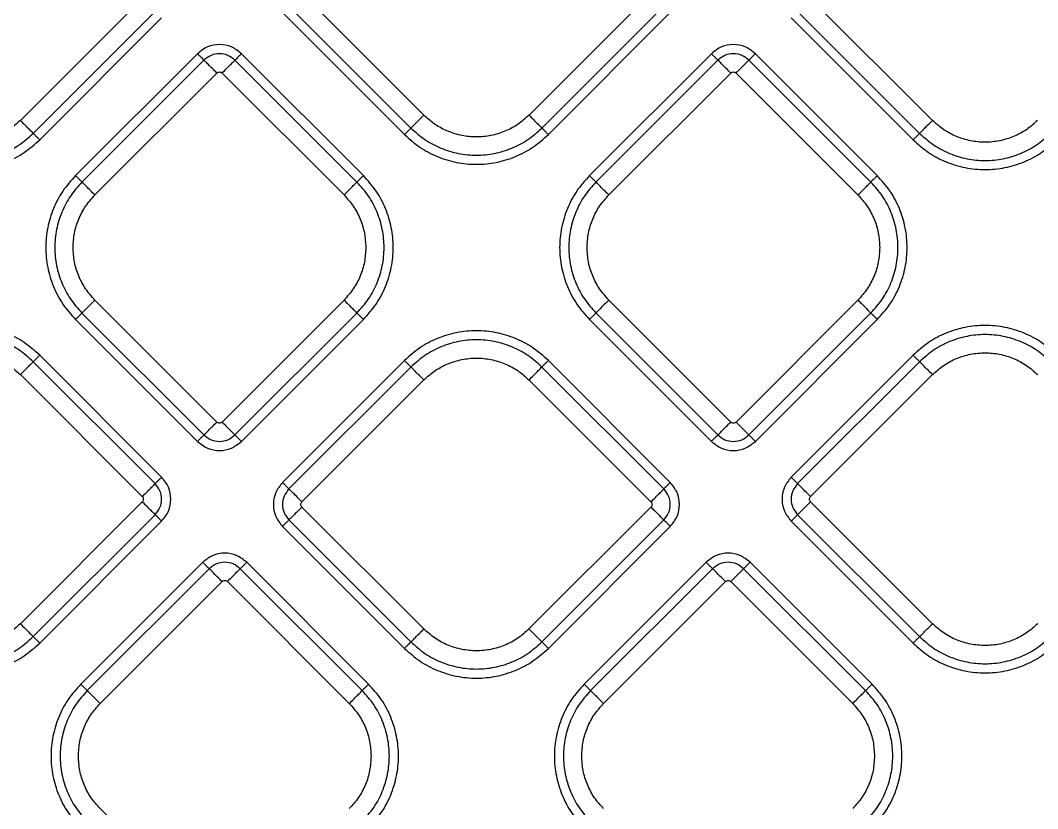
# Model space of a CAD drawing. Extents: x 400 to 501, y 484 to 634.
# Drawn here: x 445.24 to 450.73, y 559.43 to 563.69 of the extents above; entities that cross this region are included whole.
import ezdxf

# ---------------------------------------------------------------- set-up
doc = ezdxf.new("R2010")
doc.units = 0
doc.header["$MEASUREMENT"] = 0
doc.layers.add('DIM', color=3, linetype='Continuous')
doc.layers.add('GEOMETRY', color=3, linetype='Continuous', lineweight=25)

# ---------------------------------------------------------------- blocks, each defined once
blk = doc.blocks.new('2026 GRANDEE')
at = {"layer": 'GEOMETRY', "ltscale": 16}
for p, q in [((-3.007, -33.662), (-3.6658, -33.0031)), ((-1.78, -33.0031), (-2.4388, -33.662)), ((-4.528, -33.0316), (-5.1869, -33.6905)), ((-3.7355, -33.0729), (-3.0767, -33.7317)), ((-2.3691, -33.7317), (-1.7103, -33.0729)), ((-0.259, -33.6905), (-0.9178, -33.0316)), ((-5.1171, -33.7602), (-4.4583, -33.1014)), ((-5.0823, -33.7951), (-4.4234, -33.1362)), ((-3.7704, -33.1077), (-3.1115, -33.7666)), ((-2.3342, -33.7666), (-1.6754, -33.1077)), ((-1.0224, -33.1362), (-0.3636, -33.7951)), ((-0.9875, -33.1014), (-0.3287, -33.7602)), ((-4.2299, -33.3298), (-4.8887, -33.9886)), ((-3.3336, -33.9886), (-3.9924, -33.3298)), ((-1.4534, -33.3298), (-2.1122, -33.9886)), ((-0.5571, -33.9886), (-1.2159, -33.3298)), ((-4.195, -33.3646), (-4.8539, -34.0235)), ((-3.3685, -34.0235), (-4.0273, -33.3646)), ((-1.4185, -33.3646), (-2.0773, -34.0234)), ((-0.592, -34.0234), (-1.2508, -33.3646)), ((-4.7841, -34.0932), (-4.1253, -33.4344)), ((-4.097, -33.4344), (-3.4382, -34.0932)), ((-2.0076, -34.0932), (-1.3488, -33.4343)), ((-1.3205, -33.4343), (-0.6617, -34.0932)), ((-4.1253, -35.3202), (-4.7841, -34.6613)), ((-3.4382, -34.6613), (-4.097, -35.3202)), ((-1.3488, -35.3201), (-2.0076, -34.6613)), ((-0.6617, -34.6613), (-1.3205, -35.3201)), ((-4.8539, -34.7311), (-4.195, -35.3899)), ((-4.0273, -35.3899), (-3.3685, -34.7311)), ((-2.0773, -34.731), (-1.4185, -35.3899)), ((-1.2508, -35.3899), (-0.592, -34.731)), ((-4.8887, -34.7659), (-4.2299, -35.4247)), ((-3.9924, -35.4248), (-3.3336, -34.7659)), ((-2.1122, -34.7659), (-1.4534, -35.4247)), ((-1.2159, -35.4247), (-0.5571, -34.7659)), ((-4.4583, -35.6531), (-5.1171, -34.9943)), ((-4.4234, -35.6183), (-5.0822, -34.9594)), ((-3.1116, -34.9879), (-3.7704, -35.6468)), ((-1.6754, -35.6468), (-2.3343, -34.9879)), ((-0.3635, -34.9594), (-1.0224, -35.6183)), ((-0.3287, -34.9943), (-0.9875, -35.6531)), ((-5.1868, -35.064), (-4.528, -35.7229)), ((-3.0767, -35.0228), (-3.7355, -35.6816)), ((-1.7103, -35.6816), (-2.3691, -35.0228)), ((-0.9178, -35.7229), (-0.259, -35.064)), ((-3.6658, -35.7514), (-3.007, -35.0925)), ((-2.4389, -35.0925), (-1.78, -35.7514)), ((-4.528, -35.7511), (-5.1868, -36.41)), ((-0.259, -36.41), (-0.9178, -35.7511)), ((-5.1171, -36.4797), (-4.4583, -35.8209)), ((-3.007, -36.4385), (-3.6658, -35.7796)), ((-1.78, -35.7796), (-2.4389, -36.4385)), ((-0.9875, -35.8209), (-0.3287, -36.4797)), ((-5.0822, -36.5146), (-4.4234, -35.8557)), ((-3.7704, -35.8842), (-3.1116, -36.5431)), ((-3.7355, -35.8494), (-3.0767, -36.5082)), ((-2.3691, -36.5082), (-1.7103, -35.8494)), ((-2.3343, -36.5431), (-1.6754, -35.8842)), ((-1.0224, -35.8557), (-0.3635, -36.5146)), ((-4.2014, -36.0778), (-4.8602, -36.7366)), ((-3.3051, -36.7366), (-3.9639, -36.0778)), ((-1.4819, -36.0778), (-2.1407, -36.7366)), ((-0.5856, -36.7366), (-1.2444, -36.0778)), ((-4.1665, -36.1126), (-4.8253, -36.7714)), ((-3.34, -36.7714), (-3.9988, -36.1126)), ((-1.447, -36.1126), (-2.1059, -36.7715)), ((-0.6205, -36.7715), (-1.2793, -36.1126)), ((-4.7556, -36.8412), (-4.0968, -36.1823)), ((-4.0685, -36.1823), (-3.4097, -36.8412)), ((-2.0361, -36.8412), (-1.3773, -36.1824)), ((-1.349, -36.1824), (-0.6902, -36.8412)), ((-4.0968, -38.0681), (-4.7556, -37.4093))]:
    blk.add_line(p, q, dxfattribs=at)
for points, knots in [([(-3.9924, -33.3298), (-4.0098, -33.316), (-4.0445, -33.2885), (-4.1112, -33.2766), (-4.1778, -33.2885), (-4.2125, -33.316), (-4.2299, -33.3298)], [0, 0, 0, 0, 0.250039, 0.499994, 0.749965, 1, 1, 1, 1]), ([(-1.2159, -33.3298), (-1.2333, -33.316), (-1.268, -33.2885), (-1.3346, -33.2766), (-1.4013, -33.2885), (-1.436, -33.316), (-1.4534, -33.3298)], [0, 0, 0, 0, 0.2500385, 0.4999937, 0.7499651, 1, 1, 1, 1]), ([(-4.0273, -33.3646), (-4.0396, -33.3549), (-4.0641, -33.3355), (-4.1112, -33.3271), (-4.1583, -33.3355), (-4.1828, -33.3549), (-4.195, -33.3646)], [0, 0, 0, 0, 0.249985, 0.499995, 0.750018, 1, 1, 1, 1]), ([(-1.2508, -33.3646), (-1.263, -33.3549), (-1.2876, -33.3355), (-1.3347, -33.3271), (-1.3817, -33.3355), (-1.4063, -33.3549), (-1.4185, -33.3646)], [0, 0, 0, 0, 0.249985, 0.499995, 0.750018, 1, 1, 1, 1]), ([(-4.1253, -33.4344), (-4.1232, -33.4327), (-4.1191, -33.4295), (-4.1112, -33.428), (-4.1032, -33.4295), (-4.0991, -33.4327), (-4.097, -33.4344)], [0, 0, 0, 0, 0.250227, 0.500001, 0.749773, 1, 1, 1, 1]), ([(-1.3488, -33.4343), (-1.3467, -33.4327), (-1.3426, -33.4294), (-1.3347, -33.428), (-1.3267, -33.4294), (-1.3226, -33.4327), (-1.3205, -33.4343)], [0, 0, 0, 0, 0.250227, 0.500001, 0.749773, 1, 1, 1, 1]), ([(-4.097, -35.3202), (-4.0991, -35.3218), (-4.1032, -35.3251), (-4.1112, -35.3265), (-4.1191, -35.3251), (-4.1232, -35.3218), (-4.1253, -35.3202)], [0, 0, 0, 0, 0.250227, 0.500001, 0.749773, 1, 1, 1, 1]), ([(-1.3205, -35.3201), (-1.3226, -35.3218), (-1.3267, -35.325), (-1.3347, -35.3265), (-1.3426, -35.325), (-1.3467, -35.3218), (-1.3488, -35.3201)], [0, 0, 0, 0, 0.2502271, 0.500001, 0.7497726, 1, 1, 1, 1]), ([(-4.195, -35.3899), (-4.1828, -35.3996), (-4.1583, -35.419), (-4.1112, -35.4275), (-4.0641, -35.419), (-4.0396, -35.3996), (-4.0273, -35.3899)], [0, 0, 0, 0, 0.2499848, 0.4999945, 0.7500184, 1, 1, 1, 1]), ([(-1.4185, -35.3899), (-1.4063, -35.3996), (-1.3817, -35.419), (-1.3347, -35.4274), (-1.2876, -35.419), (-1.263, -35.3996), (-1.2508, -35.3899)], [0, 0, 0, 0, 0.249985, 0.499995, 0.750018, 1, 1, 1, 1]), ([(-4.2299, -35.4247), (-4.2125, -35.4385), (-4.1778, -35.466), (-4.1112, -35.4779), (-4.0445, -35.466), (-4.0098, -35.4385), (-3.9924, -35.4248)], [0, 0, 0, 0, 0.250039, 0.499994, 0.749965, 1, 1, 1, 1]), ([(-1.4534, -35.4247), (-1.436, -35.4385), (-1.4013, -35.466), (-1.3347, -35.4779), (-1.268, -35.466), (-1.2333, -35.4385), (-1.2159, -35.4247)], [0, 0, 0, 0, 0.2500385, 0.4999937, 0.7499651, 1, 1, 1, 1]), ([(-4.4583, -35.8209), (-4.4486, -35.8086), (-4.4291, -35.7841), (-4.4207, -35.737), (-4.4291, -35.6899), (-4.4486, -35.6654), (-4.4583, -35.6531)], [0, 0, 0, 0, 0.249985, 0.499995, 0.750018, 1, 1, 1, 1]), ([(-4.4234, -35.8557), (-4.4097, -35.8384), (-4.3822, -35.8037), (-4.3702, -35.737), (-4.3822, -35.6703), (-4.4097, -35.6356), (-4.4234, -35.6183)], [0, 0, 0, 0, 0.250039, 0.499994, 0.749965, 1, 1, 1, 1]), ([(-3.7704, -35.6468), (-3.7842, -35.6641), (-3.8117, -35.6988), (-3.8236, -35.7655), (-3.8117, -35.8322), (-3.7842, -35.8669), (-3.7704, -35.8842)], [0, 0, 0, 0, 0.250039, 0.499994, 0.749965, 1, 1, 1, 1]), ([(-1.6754, -35.8842), (-1.6617, -35.8669), (-1.6342, -35.8322), (-1.6223, -35.7655), (-1.6342, -35.6988), (-1.6617, -35.6641), (-1.6754, -35.6468)], [0, 0, 0, 0, 0.250039, 0.499994, 0.749965, 1, 1, 1, 1]), ([(-1.0224, -35.6183), (-1.0361, -35.6356), (-1.0636, -35.6703), (-1.0756, -35.737), (-1.0636, -35.8037), (-1.0361, -35.8384), (-1.0224, -35.8557)], [0, 0, 0, 0, 0.250039, 0.499994, 0.749965, 1, 1, 1, 1]), ([(-0.9875, -35.6531), (-0.9972, -35.6654), (-1.0167, -35.6899), (-1.0251, -35.737), (-1.0167, -35.7841), (-0.9972, -35.8086), (-0.9875, -35.8209)], [0, 0, 0, 0, 0.249985, 0.499995, 0.750018, 1, 1, 1, 1]), ([(-4.528, -35.7229), (-4.5264, -35.7249), (-4.5231, -35.7291), (-4.5216, -35.737), (-4.5231, -35.7449), (-4.5264, -35.7491), (-4.528, -35.7511)], [0, 0, 0, 0, 0.250227, 0.500001, 0.749773, 1, 1, 1, 1]), ([(-3.7355, -35.6816), (-3.7453, -35.6939), (-3.7647, -35.7184), (-3.7731, -35.7655), (-3.7647, -35.8126), (-3.7453, -35.8371), (-3.7355, -35.8494)], [0, 0, 0, 0, 0.249985, 0.499995, 0.750018, 1, 1, 1, 1]), ([(-1.7103, -35.8494), (-1.7006, -35.8371), (-1.6812, -35.8126), (-1.6727, -35.7655), (-1.6812, -35.7184), (-1.7006, -35.6939), (-1.7103, -35.6816)], [0, 0, 0, 0, 0.249985, 0.499995, 0.750018, 1, 1, 1, 1]), ([(-0.9178, -35.7511), (-0.9194, -35.7491), (-0.9227, -35.7449), (-0.9241, -35.737), (-0.9227, -35.7291), (-0.9194, -35.7249), (-0.9178, -35.7229)], [0, 0, 0, 0, 0.2502271, 0.500001, 0.7497726, 1, 1, 1, 1]), ([(-3.6658, -35.7796), (-3.6675, -35.7776), (-3.6707, -35.7734), (-3.6722, -35.7655), (-3.6707, -35.7576), (-3.6675, -35.7534), (-3.6658, -35.7514)], [0, 0, 0, 0, 0.2502271, 0.500001, 0.7497726, 1, 1, 1, 1]), ([(-1.78, -35.7514), (-1.7784, -35.7534), (-1.7751, -35.7576), (-1.7737, -35.7655), (-1.7751, -35.7734), (-1.7784, -35.7776), (-1.78, -35.7796)], [0, 0, 0, 0, 0.250227, 0.500001, 0.749773, 1, 1, 1, 1]), ([(-3.9639, -36.0778), (-3.9813, -36.064), (-4.016, -36.0365), (-4.0826, -36.0246), (-4.1493, -36.0365), (-4.184, -36.064), (-4.2014, -36.0778)], [0, 0, 0, 0, 0.250039, 0.499994, 0.749965, 1, 1, 1, 1]), ([(-1.2444, -36.0778), (-1.2618, -36.064), (-1.2965, -36.0365), (-1.3632, -36.0246), (-1.4298, -36.0365), (-1.4645, -36.064), (-1.4819, -36.0778)], [0, 0, 0, 0, 0.250039, 0.499994, 0.749965, 1, 1, 1, 1]), ([(-3.9988, -36.1126), (-4.011, -36.1029), (-4.0356, -36.0835), (-4.0827, -36.0751), (-4.1297, -36.0835), (-4.1543, -36.1029), (-4.1665, -36.1126)], [0, 0, 0, 0, 0.249985, 0.499995, 0.750018, 1, 1, 1, 1]), ([(-1.2793, -36.1126), (-1.2916, -36.1029), (-1.3161, -36.0835), (-1.3632, -36.0751), (-1.4103, -36.0835), (-1.4348, -36.1029), (-1.447, -36.1126)], [0, 0, 0, 0, 0.249985, 0.499995, 0.750018, 1, 1, 1, 1]), ([(-4.0968, -36.1823), (-4.0947, -36.1807), (-4.0906, -36.1774), (-4.0827, -36.176), (-4.0747, -36.1774), (-4.0706, -36.1807), (-4.0685, -36.1823)], [0, 0, 0, 0, 0.250227, 0.500001, 0.749773, 1, 1, 1, 1]), ([(-1.3773, -36.1824), (-1.3752, -36.1807), (-1.3711, -36.1775), (-1.3632, -36.176), (-1.3552, -36.1775), (-1.3511, -36.1807), (-1.349, -36.1824)], [0, 0, 0, 0, 0.2502271, 0.500001, 0.7497726, 1, 1, 1, 1])]:
    blk.add_open_spline(points, degree=3, knots=knots, dxfattribs=at)
for points in [[(-4.2299, -33.3298), (-4.2257, -33.3339), (-4.2175, -33.3422), (-4.2066, -33.353), (-4.1983, -33.3613), (-4.1961, -33.3635), (-4.195, -33.3646)], [(-3.9924, -33.3298), (-3.9966, -33.3339), (-4.0049, -33.3422), (-4.0157, -33.353), (-4.024, -33.3613), (-4.0262, -33.3635), (-4.0273, -33.3646)], [(-1.4534, -33.3298), (-1.4492, -33.3339), (-1.441, -33.3422), (-1.4301, -33.353), (-1.4218, -33.3613), (-1.4196, -33.3635), (-1.4185, -33.3646)], [(-1.2159, -33.3298), (-1.2201, -33.3339), (-1.2283, -33.3422), (-1.2392, -33.353), (-1.2475, -33.3613), (-1.2497, -33.3635), (-1.2508, -33.3646)], [(-4.1253, -33.4344), (-4.1336, -33.4261), (-4.1501, -33.4095), (-4.1718, -33.3879), (-4.1884, -33.3713), (-4.1928, -33.3669), (-4.195, -33.3646)], [(-4.097, -33.4344), (-4.0887, -33.4261), (-4.0722, -33.4095), (-4.0505, -33.3879), (-4.0339, -33.3713), (-4.0295, -33.3669), (-4.0273, -33.3646)], [(-1.3488, -33.4343), (-1.3571, -33.4261), (-1.3736, -33.4095), (-1.3953, -33.3878), (-1.4119, -33.3713), (-1.4163, -33.3668), (-1.4185, -33.3646)], [(-1.3205, -33.4343), (-1.3122, -33.4261), (-1.2957, -33.4095), (-1.274, -33.3878), (-1.2574, -33.3713), (-1.253, -33.3668), (-1.2508, -33.3646)], [(-3.0767, -33.7317), (-3.0745, -33.7295), (-3.07, -33.7251), (-3.0534, -33.7085), (-3.0318, -33.6868), (-3.0152, -33.6702), (-3.007, -33.662)], [(-2.4388, -33.662), (-2.4585, -33.6795), (-2.4978, -33.7146), (-2.5683, -33.7513), (-2.644, -33.7745), (-2.7229, -33.7822), (-2.8018, -33.7745), (-2.8775, -33.7513), (-2.948, -33.7146), (-2.9873, -33.6795), (-3.007, -33.662)], [(-2.4388, -33.662), (-2.4305, -33.6702), (-2.414, -33.6868), (-2.3923, -33.7085), (-2.3757, -33.7251), (-2.3713, -33.7295), (-2.3691, -33.7317)], [(-5.1869, -33.6905), (-5.2065, -33.708), (-5.2458, -33.7431), (-5.3163, -33.7798), (-5.392, -33.803), (-5.4709, -33.8107), (-5.5498, -33.803), (-5.6255, -33.7798), (-5.696, -33.7431), (-5.7353, -33.708), (-5.755, -33.6905)], [(-5.1869, -33.6905), (-5.1786, -33.6988), (-5.162, -33.7153), (-5.1404, -33.737), (-5.1238, -33.7536), (-5.1193, -33.758), (-5.1171, -33.7602)], [(-3.0767, -33.7317), (-3.0778, -33.7328), (-3.08, -33.735), (-3.0883, -33.7433), (-3.0991, -33.7541), (-3.1074, -33.7624), (-3.1115, -33.7666)], [(-3.0767, -33.7317), (-3.0522, -33.7535), (-3.0033, -33.7972), (-2.9154, -33.843), (-2.8212, -33.8718), (-2.7229, -33.8814), (-2.6246, -33.8718), (-2.5304, -33.843), (-2.4425, -33.7972), (-2.3936, -33.7535), (-2.3691, -33.7317)], [(-2.3342, -33.7666), (-2.3384, -33.7624), (-2.3467, -33.7541), (-2.3575, -33.7433), (-2.3658, -33.735), (-2.368, -33.7328), (-2.3691, -33.7317)], [(-0.3287, -33.7602), (-0.3265, -33.758), (-0.3221, -33.7536), (-0.3055, -33.737), (-0.2838, -33.7153), (-0.2673, -33.6988), (-0.259, -33.6905)], [(0.3091, -33.6905), (0.2895, -33.708), (0.2502, -33.7431), (0.1797, -33.7798), (0.104, -33.803), (0.0251, -33.8107), (-0.0538, -33.803), (-0.1295, -33.7798), (-0.2, -33.7431), (-0.2393, -33.708), (-0.259, -33.6905)], [(-5.8596, -33.7951), (-5.8327, -33.8191), (-5.7789, -33.867), (-5.6824, -33.9173), (-5.5789, -33.949), (-5.4709, -33.9596), (-5.363, -33.949), (-5.2594, -33.9173), (-5.1629, -33.867), (-5.1092, -33.8191), (-5.0823, -33.7951)], [(-5.8247, -33.7602), (-5.8002, -33.782), (-5.7513, -33.8257), (-5.6635, -33.8715), (-5.5692, -33.9003), (-5.4709, -33.9099), (-5.3726, -33.9003), (-5.2784, -33.8715), (-5.1906, -33.8257), (-5.1416, -33.782), (-5.1171, -33.7602)], [(-5.0823, -33.7951), (-5.0864, -33.7909), (-5.0947, -33.7826), (-5.1055, -33.7718), (-5.1138, -33.7635), (-5.116, -33.7613), (-5.1171, -33.7602)], [(-3.1115, -33.7666), (-3.0847, -33.7905), (-3.0309, -33.8385), (-2.9344, -33.8888), (-2.8309, -33.9205), (-2.7229, -33.9311), (-2.6149, -33.9205), (-2.5114, -33.8888), (-2.4149, -33.8385), (-2.3611, -33.7905), (-2.3342, -33.7666)], [(-0.3287, -33.7602), (-0.3298, -33.7613), (-0.332, -33.7635), (-0.3403, -33.7718), (-0.3512, -33.7826), (-0.3594, -33.7909), (-0.3636, -33.7951)], [(-0.3636, -33.7951), (-0.3367, -33.8191), (-0.2829, -33.867), (-0.1864, -33.9173), (-0.0829, -33.949), (0.0251, -33.9596), (0.133, -33.949), (0.2366, -33.9173), (0.3331, -33.867), (0.3868, -33.8191), (0.4137, -33.7951)], [(-0.3287, -33.7602), (-0.3042, -33.782), (-0.2553, -33.8257), (-0.1675, -33.8715), (-0.0732, -33.9003), (0.0251, -33.9099), (0.1234, -33.9003), (0.2176, -33.8715), (0.3054, -33.8257), (0.3544, -33.782), (0.3789, -33.7602)], [(-4.8887, -33.9886), (-4.9127, -34.0155), (-4.9607, -34.0693), (-5.011, -34.1658), (-5.0427, -34.2693), (-5.0532, -34.3773), (-5.0427, -34.4852), (-5.011, -34.5888), (-4.9607, -34.6853), (-4.9127, -34.739), (-4.8887, -34.7659)], [(-4.8887, -33.9886), (-4.8846, -33.9928), (-4.8763, -34.001), (-4.8655, -34.0119), (-4.8572, -34.0202), (-4.855, -34.0224), (-4.8539, -34.0235)], [(-3.3336, -33.9886), (-3.3377, -33.9928), (-3.346, -34.001), (-3.3568, -34.0119), (-3.3651, -34.0202), (-3.3674, -34.0224), (-3.3685, -34.0235)], [(-3.3336, -34.7659), (-3.3096, -34.739), (-3.2616, -34.6853), (-3.2114, -34.5888), (-3.1797, -34.4852), (-3.1691, -34.3773), (-3.1797, -34.2693), (-3.2114, -34.1658), (-3.2616, -34.0693), (-3.3096, -34.0155), (-3.3336, -33.9886)], [(-2.1122, -33.9886), (-2.1362, -34.0155), (-2.1842, -34.0692), (-2.2344, -34.1657), (-2.2662, -34.2693), (-2.2767, -34.3772), (-2.2662, -34.4852), (-2.2344, -34.5887), (-2.1842, -34.6852), (-2.1362, -34.739), (-2.1122, -34.7659)], [(-2.1122, -33.9886), (-2.1081, -33.9927), (-2.0998, -34.001), (-2.089, -34.0118), (-2.0807, -34.0201), (-2.0785, -34.0223), (-2.0773, -34.0234)], [(-0.5571, -33.9886), (-0.5612, -33.9927), (-0.5695, -34.001), (-0.5803, -34.0118), (-0.5886, -34.0201), (-0.5908, -34.0223), (-0.592, -34.0234)], [(-0.5571, -34.7659), (-0.5331, -34.739), (-0.4851, -34.6852), (-0.4349, -34.5887), (-0.4031, -34.4852), (-0.3926, -34.3772), (-0.4031, -34.2693), (-0.4349, -34.1657), (-0.4851, -34.0692), (-0.5331, -34.0155), (-0.5571, -33.9886)], [(-4.8539, -34.0235), (-4.8757, -34.048), (-4.9194, -34.0969), (-4.9651, -34.1847), (-4.994, -34.279), (-5.0036, -34.3773), (-4.994, -34.4755), (-4.9651, -34.5698), (-4.9194, -34.6576), (-4.8757, -34.7066), (-4.8539, -34.7311)], [(-4.7841, -34.0932), (-4.7924, -34.0849), (-4.809, -34.0684), (-4.8306, -34.0467), (-4.8472, -34.0301), (-4.8516, -34.0257), (-4.8539, -34.0235)], [(-3.4382, -34.0932), (-3.4299, -34.0849), (-3.4134, -34.0684), (-3.3917, -34.0467), (-3.3751, -34.0301), (-3.3707, -34.0257), (-3.3685, -34.0235)], [(-3.3685, -34.7311), (-3.3466, -34.7066), (-3.3029, -34.6576), (-3.2572, -34.5698), (-3.2283, -34.4755), (-3.2187, -34.3773), (-3.2283, -34.279), (-3.2572, -34.1847), (-3.3029, -34.0969), (-3.3466, -34.048), (-3.3685, -34.0235)], [(-2.0773, -34.0234), (-2.0992, -34.0479), (-2.1429, -34.0969), (-2.1886, -34.1847), (-2.2175, -34.279), (-2.2271, -34.3772), (-2.2175, -34.4755), (-2.1886, -34.5698), (-2.1429, -34.6576), (-2.0992, -34.7066), (-2.0773, -34.731)], [(-2.0076, -34.0932), (-2.0159, -34.0849), (-2.0325, -34.0683), (-2.0541, -34.0467), (-2.0707, -34.0301), (-2.0751, -34.0257), (-2.0773, -34.0234)], [(-0.6617, -34.0932), (-0.6534, -34.0849), (-0.6368, -34.0683), (-0.6152, -34.0467), (-0.5986, -34.0301), (-0.5942, -34.0257), (-0.592, -34.0234)], [(-0.592, -34.731), (-0.5701, -34.7066), (-0.5264, -34.6576), (-0.4807, -34.5698), (-0.4518, -34.4755), (-0.4422, -34.3772), (-0.4518, -34.279), (-0.4807, -34.1847), (-0.5264, -34.0969), (-0.5701, -34.0479), (-0.592, -34.0234)], [(-4.9018, -34.3773), (-4.9003, -34.351), (-4.8973, -34.2984), (-4.8733, -34.2227), (-4.8368, -34.1521), (-4.8017, -34.1129), (-4.7841, -34.0932)], [(-3.4382, -34.0932), (-3.4206, -34.1129), (-3.3855, -34.1521), (-3.349, -34.2227), (-3.325, -34.2984), (-3.322, -34.351), (-3.3205, -34.3773)], [(-2.1253, -34.3772), (-2.1238, -34.3509), (-2.1208, -34.2983), (-2.0968, -34.2226), (-2.0603, -34.1521), (-2.0252, -34.1128), (-2.0076, -34.0932)], [(-0.6617, -34.0932), (-0.6441, -34.1128), (-0.609, -34.1521), (-0.5725, -34.2226), (-0.5485, -34.2983), (-0.5455, -34.3509), (-0.544, -34.3772)], [(-4.7841, -34.6613), (-4.8017, -34.6417), (-4.8368, -34.6024), (-4.8733, -34.5319), (-4.8973, -34.4562), (-4.9003, -34.4036), (-4.9018, -34.3773)], [(-3.3205, -34.3773), (-3.322, -34.4036), (-3.325, -34.4562), (-3.349, -34.5319), (-3.3855, -34.6024), (-3.4206, -34.6417), (-3.4382, -34.6613)], [(-2.0076, -34.6613), (-2.0252, -34.6417), (-2.0603, -34.6024), (-2.0968, -34.5318), (-2.1208, -34.4561), (-2.1238, -34.4035), (-2.1253, -34.3772)], [(-0.544, -34.3772), (-0.5455, -34.4035), (-0.5485, -34.4561), (-0.5725, -34.5318), (-0.609, -34.6024), (-0.6441, -34.6417), (-0.6617, -34.6613)], [(-4.7841, -34.6613), (-4.7924, -34.6696), (-4.809, -34.6862), (-4.8306, -34.7078), (-4.8472, -34.7244), (-4.8516, -34.7288), (-4.8539, -34.7311)], [(-3.4382, -34.6613), (-3.4299, -34.6696), (-3.4134, -34.6862), (-3.3917, -34.7078), (-3.3751, -34.7244), (-3.3707, -34.7288), (-3.3685, -34.7311)], [(-2.0076, -34.6613), (-2.0159, -34.6696), (-2.0325, -34.6861), (-2.0541, -34.7078), (-2.0707, -34.7244), (-2.0751, -34.7288), (-2.0773, -34.731)], [(-0.6617, -34.6613), (-0.6534, -34.6696), (-0.6368, -34.6861), (-0.6152, -34.7078), (-0.5986, -34.7244), (-0.5942, -34.7288), (-0.592, -34.731)], [(-4.8887, -34.7659), (-4.8846, -34.7618), (-4.8763, -34.7535), (-4.8655, -34.7427), (-4.8572, -34.7344), (-4.855, -34.7322), (-4.8539, -34.7311)], [(-3.3336, -34.7659), (-3.3377, -34.7618), (-3.346, -34.7535), (-3.3568, -34.7427), (-3.3651, -34.7344), (-3.3674, -34.7322), (-3.3685, -34.7311)], [(-2.1122, -34.7659), (-2.1081, -34.7617), (-2.0998, -34.7535), (-2.089, -34.7426), (-2.0807, -34.7343), (-2.0785, -34.7321), (-2.0773, -34.731)], [(-0.5571, -34.7659), (-0.5612, -34.7617), (-0.5695, -34.7535), (-0.5803, -34.7426), (-0.5886, -34.7343), (-0.5908, -34.7321), (-0.592, -34.731)], [(-5.0822, -34.9594), (-5.1091, -34.9354), (-5.1629, -34.8875), (-5.2594, -34.8372), (-5.3629, -34.8055), (-5.4709, -34.7949), (-5.5789, -34.8055), (-5.6824, -34.8372), (-5.7789, -34.8875), (-5.8327, -34.9354), (-5.8595, -34.9594)], [(-2.3343, -34.9879), (-2.3612, -34.964), (-2.4149, -34.916), (-2.5114, -34.8657), (-2.615, -34.834), (-2.7229, -34.8234), (-2.8309, -34.834), (-2.9344, -34.8657), (-3.0309, -34.916), (-3.0847, -34.964), (-3.1116, -34.9879)], [(0.4138, -34.9594), (0.3869, -34.9354), (0.3331, -34.8875), (0.2366, -34.8372), (0.1331, -34.8055), (0.0251, -34.7949), (-0.0829, -34.8055), (-0.1864, -34.8372), (-0.2829, -34.8875), (-0.3367, -34.9354), (-0.3635, -34.9594)], [(-5.1171, -34.9943), (-5.1416, -34.9725), (-5.1905, -34.9288), (-5.2784, -34.883), (-5.3726, -34.8542), (-5.4709, -34.8446), (-5.5692, -34.8542), (-5.6634, -34.883), (-5.7513, -34.9288), (-5.8002, -34.9725), (-5.8247, -34.9943)], [(-2.3691, -35.0228), (-2.3936, -35.001), (-2.4426, -34.9573), (-2.5304, -34.9115), (-2.6246, -34.8827), (-2.7229, -34.8731), (-2.8212, -34.8827), (-2.9155, -34.9115), (-3.0033, -34.9573), (-3.0522, -35.001), (-3.0767, -35.0228)], [(0.3789, -34.9943), (0.3544, -34.9725), (0.3055, -34.9288), (0.2176, -34.883), (0.1234, -34.8542), (0.0251, -34.8446), (-0.0732, -34.8542), (-0.1674, -34.883), (-0.2553, -34.9288), (-0.3042, -34.9725), (-0.3287, -34.9943)], [(-5.755, -35.064), (-5.7353, -35.0465), (-5.696, -35.0114), (-5.6255, -34.9747), (-5.5498, -34.9515), (-5.4709, -34.9438), (-5.392, -34.9515), (-5.3163, -34.9747), (-5.2458, -35.0114), (-5.2065, -35.0465), (-5.1868, -35.064)], [(-0.259, -35.064), (-0.2393, -35.0465), (-0.2, -35.0114), (-0.1295, -34.9747), (-0.0538, -34.9515), (0.0251, -34.9438), (0.104, -34.9515), (0.1797, -34.9747), (0.2502, -35.0114), (0.2895, -35.0465), (0.3092, -35.064)], [(-5.1868, -35.064), (-5.1785, -35.0557), (-5.162, -35.0392), (-5.1403, -35.0175), (-5.1237, -35.0009), (-5.1193, -34.9965), (-5.1171, -34.9943)], [(-5.0822, -34.9594), (-5.0864, -34.9636), (-5.0947, -34.9719), (-5.1055, -34.9827), (-5.1138, -34.991), (-5.116, -34.9932), (-5.1171, -34.9943)], [(-3.1116, -34.9879), (-3.1074, -34.9921), (-3.0992, -35.0004), (-3.0883, -35.0112), (-3.08, -35.0195), (-3.0778, -35.0217), (-3.0767, -35.0228)], [(-3.007, -35.0925), (-2.9873, -35.075), (-2.948, -35.0399), (-2.8775, -35.0032), (-2.8018, -34.98), (-2.7229, -34.9723), (-2.644, -34.98), (-2.5683, -35.0032), (-2.4978, -35.0399), (-2.4585, -35.075), (-2.4389, -35.0925)], [(-2.3343, -34.9879), (-2.3384, -34.9921), (-2.3467, -35.0004), (-2.3575, -35.0112), (-2.3658, -35.0195), (-2.368, -35.0217), (-2.3691, -35.0228)], [(-0.3635, -34.9594), (-0.3594, -34.9636), (-0.3511, -34.9719), (-0.3403, -34.9827), (-0.332, -34.991), (-0.3298, -34.9932), (-0.3287, -34.9943)], [(-0.259, -35.064), (-0.2672, -35.0557), (-0.2838, -35.0392), (-0.3054, -35.0175), (-0.322, -35.0009), (-0.3265, -34.9965), (-0.3287, -34.9943)], [(-3.007, -35.0925), (-3.0153, -35.0843), (-3.0318, -35.0677), (-3.0535, -35.046), (-3.0701, -35.0294), (-3.0745, -35.025), (-3.0767, -35.0228)], [(-2.4389, -35.0925), (-2.4306, -35.0843), (-2.414, -35.0677), (-2.3924, -35.046), (-2.3758, -35.0294), (-2.3713, -35.025), (-2.3691, -35.0228)], [(-4.195, -35.3899), (-4.1928, -35.3877), (-4.1884, -35.3833), (-4.1718, -35.3667), (-4.1501, -35.345), (-4.1336, -35.3284), (-4.1253, -35.3202)], [(-4.097, -35.3202), (-4.0887, -35.3284), (-4.0722, -35.345), (-4.0505, -35.3667), (-4.0339, -35.3833), (-4.0295, -35.3877), (-4.0273, -35.3899)], [(-1.4185, -35.3899), (-1.4163, -35.3876), (-1.4119, -35.3832), (-1.3953, -35.3666), (-1.3736, -35.345), (-1.3571, -35.3284), (-1.3488, -35.3201)], [(-1.3205, -35.3201), (-1.3122, -35.3284), (-1.2957, -35.345), (-1.274, -35.3666), (-1.2574, -35.3832), (-1.253, -35.3876), (-1.2508, -35.3899)], [(-4.195, -35.3899), (-4.1961, -35.391), (-4.1983, -35.3932), (-4.2066, -35.4015), (-4.2175, -35.4123), (-4.2257, -35.4206), (-4.2299, -35.4247)], [(-3.9924, -35.4247), (-3.9966, -35.4206), (-4.0049, -35.4123), (-4.0157, -35.4015), (-4.024, -35.3932), (-4.0262, -35.391), (-4.0273, -35.3899)], [(-1.4185, -35.3899), (-1.4196, -35.391), (-1.4218, -35.3932), (-1.4301, -35.4015), (-1.441, -35.4123), (-1.4492, -35.4206), (-1.4534, -35.4247)], [(-1.2159, -35.4247), (-1.2201, -35.4206), (-1.2283, -35.4123), (-1.2392, -35.4015), (-1.2475, -35.3932), (-1.2497, -35.391), (-1.2508, -35.3899)], [(-4.528, -35.7229), (-4.5197, -35.7146), (-4.5032, -35.698), (-4.4815, -35.6764), (-4.4649, -35.6598), (-4.4605, -35.6553), (-4.4583, -35.6531)], [(-4.4234, -35.6183), (-4.4275, -35.6224), (-4.4358, -35.6307), (-4.4467, -35.6415), (-4.455, -35.6498), (-4.4572, -35.652), (-4.4583, -35.6531)], [(-3.7704, -35.6468), (-3.7663, -35.6509), (-3.758, -35.6592), (-3.7472, -35.67), (-3.7389, -35.6783), (-3.7367, -35.6805), (-3.7355, -35.6816)], [(-1.6754, -35.6468), (-1.6796, -35.6509), (-1.6879, -35.6592), (-1.6987, -35.67), (-1.707, -35.6783), (-1.7092, -35.6805), (-1.7103, -35.6816)], [(-1.0224, -35.6183), (-1.0182, -35.6224), (-1.01, -35.6307), (-0.9991, -35.6415), (-0.9908, -35.6498), (-0.9886, -35.652), (-0.9875, -35.6531)], [(-0.9178, -35.7229), (-0.9261, -35.7146), (-0.9426, -35.698), (-0.9643, -35.6764), (-0.9809, -35.6598), (-0.9853, -35.6553), (-0.9875, -35.6531)], [(-3.6658, -35.7514), (-3.6741, -35.7431), (-3.6907, -35.7265), (-3.7123, -35.7049), (-3.7289, -35.6883), (-3.7333, -35.6839), (-3.7355, -35.6816)], [(-1.78, -35.7514), (-1.7717, -35.7431), (-1.7552, -35.7265), (-1.7335, -35.7049), (-1.7169, -35.6883), (-1.7125, -35.6839), (-1.7103, -35.6816)], [(-4.528, -35.7511), (-4.5197, -35.7594), (-4.5032, -35.776), (-4.4815, -35.7976), (-4.4649, -35.8142), (-4.4605, -35.8186), (-4.4583, -35.8209)], [(-0.9178, -35.7511), (-0.9261, -35.7594), (-0.9426, -35.776), (-0.9643, -35.7976), (-0.9809, -35.8142), (-0.9853, -35.8186), (-0.9875, -35.8209)], [(-4.4234, -35.8557), (-4.4275, -35.8516), (-4.4358, -35.8433), (-4.4467, -35.8325), (-4.455, -35.8242), (-4.4572, -35.822), (-4.4583, -35.8209)], [(-3.6658, -35.7796), (-3.6741, -35.7879), (-3.6907, -35.8045), (-3.7123, -35.8261), (-3.7289, -35.8427), (-3.7333, -35.8472), (-3.7355, -35.8494)], [(-1.78, -35.7796), (-1.7717, -35.7879), (-1.7552, -35.8045), (-1.7335, -35.8261), (-1.7169, -35.8427), (-1.7125, -35.8472), (-1.7103, -35.8494)], [(-1.0224, -35.8557), (-1.0182, -35.8516), (-1.01, -35.8433), (-0.9991, -35.8325), (-0.9908, -35.8242), (-0.9886, -35.822), (-0.9875, -35.8209)], [(-3.7704, -35.8842), (-3.7663, -35.8801), (-3.758, -35.8718), (-3.7472, -35.861), (-3.7389, -35.8527), (-3.7367, -35.8505), (-3.7355, -35.8494)], [(-1.6754, -35.8842), (-1.6796, -35.8801), (-1.6879, -35.8718), (-1.6987, -35.861), (-1.707, -35.8527), (-1.7092, -35.8505), (-1.7103, -35.8494)], [(-4.2014, -36.0778), (-4.1972, -36.0819), (-4.189, -36.0902), (-4.1781, -36.101), (-4.1698, -36.1093), (-4.1676, -36.1115), (-4.1665, -36.1126)], [(-3.9639, -36.0778), (-3.9681, -36.0819), (-3.9763, -36.0902), (-3.9872, -36.101), (-3.9955, -36.1093), (-3.9977, -36.1115), (-3.9988, -36.1126)], [(-1.4819, -36.0778), (-1.4777, -36.0819), (-1.4695, -36.0902), (-1.4586, -36.101), (-1.4503, -36.1093), (-1.4481, -36.1115), (-1.447, -36.1126)], [(-1.2444, -36.0778), (-1.2486, -36.0819), (-1.2569, -36.0902), (-1.2677, -36.101), (-1.276, -36.1093), (-1.2782, -36.1115), (-1.2793, -36.1126)], [(-4.0968, -36.1823), (-4.1051, -36.1741), (-4.1216, -36.1575), (-4.1433, -36.1358), (-4.1599, -36.1193), (-4.1643, -36.1148), (-4.1665, -36.1126)], [(-4.0685, -36.1823), (-4.0602, -36.1741), (-4.0437, -36.1575), (-4.022, -36.1358), (-4.0054, -36.1193), (-4.001, -36.1148), (-3.9988, -36.1126)], [(-1.3773, -36.1824), (-1.3856, -36.1741), (-1.4021, -36.1575), (-1.4238, -36.1359), (-1.4404, -36.1193), (-1.4448, -36.1149), (-1.447, -36.1126)], [(-1.349, -36.1824), (-1.3407, -36.1741), (-1.3242, -36.1575), (-1.3025, -36.1359), (-1.2859, -36.1193), (-1.2815, -36.1149), (-1.2793, -36.1126)], [(-5.1868, -36.41), (-5.2065, -36.4275), (-5.2458, -36.4626), (-5.3163, -36.4993), (-5.392, -36.5225), (-5.4709, -36.5302), (-5.5498, -36.5225), (-5.6255, -36.4993), (-5.696, -36.4626), (-5.7353, -36.4275), (-5.755, -36.41)], [(-5.1868, -36.41), (-5.1785, -36.4182), (-5.162, -36.4348), (-5.1403, -36.4565), (-5.1237, -36.4731), (-5.1193, -36.4775), (-5.1171, -36.4797)], [(-0.3287, -36.4797), (-0.3265, -36.4775), (-0.322, -36.4731), (-0.3054, -36.4565), (-0.2838, -36.4348), (-0.2672, -36.4182), (-0.259, -36.41)], [(0.3092, -36.41), (0.2895, -36.4275), (0.2502, -36.4626), (0.1797, -36.4993), (0.104, -36.5225), (0.0251, -36.5302), (-0.0538, -36.5225), (-0.1295, -36.4993), (-0.2, -36.4626), (-0.2393, -36.4275), (-0.259, -36.41)], [(-5.8247, -36.4797), (-5.8002, -36.5015), (-5.7513, -36.5452), (-5.6634, -36.591), (-5.5692, -36.6198), (-5.4709, -36.6294), (-5.3726, -36.6198), (-5.2784, -36.591), (-5.1905, -36.5452), (-5.1416, -36.5015), (-5.1171, -36.4797)], [(-5.0822, -36.5146), (-5.0864, -36.5104), (-5.0947, -36.5021), (-5.1055, -36.4913), (-5.1138, -36.483), (-5.116, -36.4808), (-5.1171, -36.4797)], [(-3.0767, -36.5082), (-3.0745, -36.506), (-3.0701, -36.5016), (-3.0535, -36.485), (-3.0318, -36.4633), (-3.0153, -36.4468), (-3.007, -36.4385)], [(-2.4389, -36.4385), (-2.4585, -36.456), (-2.4978, -36.4911), (-2.5683, -36.5278), (-2.644, -36.551), (-2.7229, -36.5587), (-2.8018, -36.551), (-2.8775, -36.5278), (-2.948, -36.4911), (-2.9873, -36.456), (-3.007, -36.4385)], [(-2.4389, -36.4385), (-2.4306, -36.4468), (-2.414, -36.4633), (-2.3924, -36.485), (-2.3758, -36.5016), (-2.3713, -36.506), (-2.3691, -36.5082)], [(-0.3287, -36.4797), (-0.3298, -36.4808), (-0.332, -36.483), (-0.3403, -36.4913), (-0.3511, -36.5021), (-0.3594, -36.5104), (-0.3635, -36.5146)], [(-0.3287, -36.4797), (-0.3042, -36.5015), (-0.2553, -36.5452), (-0.1674, -36.591), (-0.0732, -36.6198), (0.0251, -36.6294), (0.1234, -36.6198), (0.2176, -36.591), (0.3055, -36.5452), (0.3544, -36.5015), (0.3789, -36.4797)], [(-5.8595, -36.5146), (-5.8327, -36.5385), (-5.7789, -36.5865), (-5.6824, -36.6368), (-5.5789, -36.6685), (-5.4709, -36.6791), (-5.3629, -36.6685), (-5.2594, -36.6368), (-5.1629, -36.5865), (-5.1091, -36.5385), (-5.0822, -36.5146)], [(-3.0767, -36.5082), (-3.0778, -36.5093), (-3.08, -36.5115), (-3.0883, -36.5198), (-3.0992, -36.5306), (-3.1074, -36.5389), (-3.1116, -36.5431)], [(-3.1116, -36.5431), (-3.0847, -36.5671), (-3.0309, -36.615), (-2.9344, -36.6653), (-2.8309, -36.697), (-2.7229, -36.7076), (-2.615, -36.697), (-2.5114, -36.6653), (-2.4149, -36.615), (-2.3612, -36.5671), (-2.3343, -36.5431)], [(-3.0767, -36.5082), (-3.0522, -36.53), (-3.0033, -36.5737), (-2.9155, -36.6195), (-2.8212, -36.6483), (-2.7229, -36.6579), (-2.6246, -36.6483), (-2.5304, -36.6195), (-2.4426, -36.5737), (-2.3936, -36.53), (-2.3691, -36.5082)], [(-2.3343, -36.5431), (-2.3384, -36.5389), (-2.3467, -36.5306), (-2.3575, -36.5198), (-2.3658, -36.5115), (-2.368, -36.5093), (-2.3691, -36.5082)], [(-0.3635, -36.5146), (-0.3367, -36.5385), (-0.2829, -36.5865), (-0.1864, -36.6368), (-0.0829, -36.6685), (0.0251, -36.6791), (0.1331, -36.6685), (0.2366, -36.6368), (0.3331, -36.5865), (0.3869, -36.5385), (0.4138, -36.5146)], [(-4.8602, -36.7366), (-4.8842, -36.7635), (-4.9322, -36.8172), (-4.9824, -36.9137), (-5.0142, -37.0173), (-5.0247, -37.1252), (-5.0142, -37.2332), (-4.9824, -37.3367), (-4.9322, -37.4332), (-4.8842, -37.487), (-4.8602, -37.5139)], [(-4.8602, -36.7366), (-4.8561, -36.7407), (-4.8478, -36.749), (-4.837, -36.7598), (-4.8287, -36.7681), (-4.8265, -36.7703), (-4.8253, -36.7714)], [(-3.3051, -36.7366), (-3.3092, -36.7407), (-3.3175, -36.749), (-3.3283, -36.7598), (-3.3366, -36.7681), (-3.3388, -36.7703), (-3.34, -36.7714)], [(-3.3051, -37.5139), (-3.2811, -37.487), (-3.2331, -37.4332), (-3.1829, -37.3367), (-3.1511, -37.2332), (-3.1406, -37.1252), (-3.1511, -37.0173), (-3.1829, -36.9137), (-3.2331, -36.8172), (-3.2811, -36.7635), (-3.3051, -36.7366)], [(-2.1407, -36.7366), (-2.1647, -36.7635), (-2.2127, -36.8173), (-2.263, -36.9138), (-2.2947, -37.0173), (-2.3052, -37.1253), (-2.2947, -37.2332), (-2.263, -37.3368), (-2.2127, -37.4333), (-2.1647, -37.487), (-2.1407, -37.5139)], [(-2.1059, -36.7715), (-2.107, -36.7704), (-2.1092, -36.7682), (-2.1175, -36.7599), (-2.1283, -36.749), (-2.1366, -36.7408), (-2.1407, -36.7366)], [(-0.5856, -36.7366), (-0.5897, -36.7408), (-0.598, -36.749), (-0.6088, -36.7599), (-0.6171, -36.7682), (-0.6194, -36.7704), (-0.6205, -36.7715)], [(-0.5856, -37.5139), (-0.5616, -37.487), (-0.5136, -37.4333), (-0.4634, -37.3368), (-0.4317, -37.2332), (-0.4211, -37.1253), (-0.4317, -37.0173), (-0.4634, -36.9138), (-0.5136, -36.8173), (-0.5616, -36.7635), (-0.5856, -36.7366)], [(-4.8253, -36.7714), (-4.8472, -36.7959), (-4.8909, -36.8449), (-4.9366, -36.9327), (-4.9655, -37.027), (-4.9751, -37.1252), (-4.9655, -37.2235), (-4.9366, -37.3178), (-4.8909, -37.4056), (-4.8472, -37.4546), (-4.8253, -37.479)], [(-4.7556, -36.8412), (-4.7639, -36.8329), (-4.7805, -36.8163), (-4.8021, -36.7947), (-4.8187, -36.7781), (-4.8231, -36.7737), (-4.8253, -36.7714)], [(-3.4097, -36.8412), (-3.4014, -36.8329), (-3.3848, -36.8163), (-3.3632, -36.7947), (-3.3466, -36.7781), (-3.3422, -36.7737), (-3.34, -36.7714)], [(-3.34, -37.479), (-3.3181, -37.4546), (-3.2744, -37.4056), (-3.2287, -37.3178), (-3.1998, -37.2235), (-3.1902, -37.1252), (-3.1998, -37.027), (-3.2287, -36.9327), (-3.2744, -36.8449), (-3.3181, -36.7959), (-3.34, -36.7714)], [(-2.1059, -36.7715), (-2.1277, -36.796), (-2.1714, -36.8449), (-2.2171, -36.9327), (-2.246, -37.027), (-2.2556, -37.1253), (-2.246, -37.2235), (-2.2171, -37.3178), (-2.1714, -37.4056), (-2.1277, -37.4546), (-2.1059, -37.4791)], [(-2.1059, -36.7715), (-2.1036, -36.7737), (-2.0992, -36.7781), (-2.0826, -36.7947), (-2.061, -36.8164), (-2.0444, -36.8329), (-2.0361, -36.8412)], [(-0.6902, -36.8412), (-0.6819, -36.8329), (-0.6654, -36.8164), (-0.6437, -36.7947), (-0.6271, -36.7781), (-0.6227, -36.7737), (-0.6205, -36.7715)], [(-0.6205, -37.4791), (-0.5986, -37.4546), (-0.5549, -37.4056), (-0.5092, -37.3178), (-0.4803, -37.2235), (-0.4707, -37.1253), (-0.4803, -37.027), (-0.5092, -36.9327), (-0.5549, -36.8449), (-0.5986, -36.796), (-0.6205, -36.7715)], [(-4.8733, -37.1252), (-4.8718, -37.0989), (-4.8688, -37.0463), (-4.8448, -36.9706), (-4.8083, -36.9001), (-4.7732, -36.8608), (-4.7556, -36.8412)], [(-3.4097, -36.8412), (-3.3921, -36.8608), (-3.357, -36.9001), (-3.3205, -36.9706), (-3.2965, -37.0463), (-3.2935, -37.0989), (-3.292, -37.1252)], [(-2.1538, -37.1253), (-2.1523, -37.099), (-2.1493, -37.0464), (-2.1253, -36.9707), (-2.0888, -36.9001), (-2.0537, -36.8609), (-2.0361, -36.8412)], [(-0.6902, -36.8412), (-0.6726, -36.8609), (-0.6375, -36.9001), (-0.601, -36.9707), (-0.577, -37.0464), (-0.574, -37.099), (-0.5725, -37.1253)], [(-4.7556, -37.4093), (-4.7732, -37.3897), (-4.8083, -37.3504), (-4.8448, -37.2798), (-4.8688, -37.2041), (-4.8718, -37.1515), (-4.8733, -37.1252)], [(-3.292, -37.1252), (-3.2935, -37.1515), (-3.2965, -37.2041), (-3.3205, -37.2798), (-3.357, -37.3504), (-3.3921, -37.3897), (-3.4097, -37.4093)], [(-2.0361, -37.4093), (-2.0537, -37.3897), (-2.0888, -37.3504), (-2.1253, -37.2799), (-2.1493, -37.2042), (-2.1523, -37.1516), (-2.1538, -37.1253)], [(-0.5725, -37.1253), (-0.574, -37.1516), (-0.577, -37.2042), (-0.601, -37.2799), (-0.6375, -37.3504), (-0.6726, -37.3897), (-0.6902, -37.4093)]]:
    blk.add_open_spline(points, degree=3, dxfattribs=at)

msp = doc.modelspace()

# ---------------------------------------------------------------- block references
at = {"layer": 'DIM'}
msp.add_blockref('2026 GRANDEE', (450.4248, 596.8403), dxfattribs=at)

doc.saveas('drawing.dxf')
